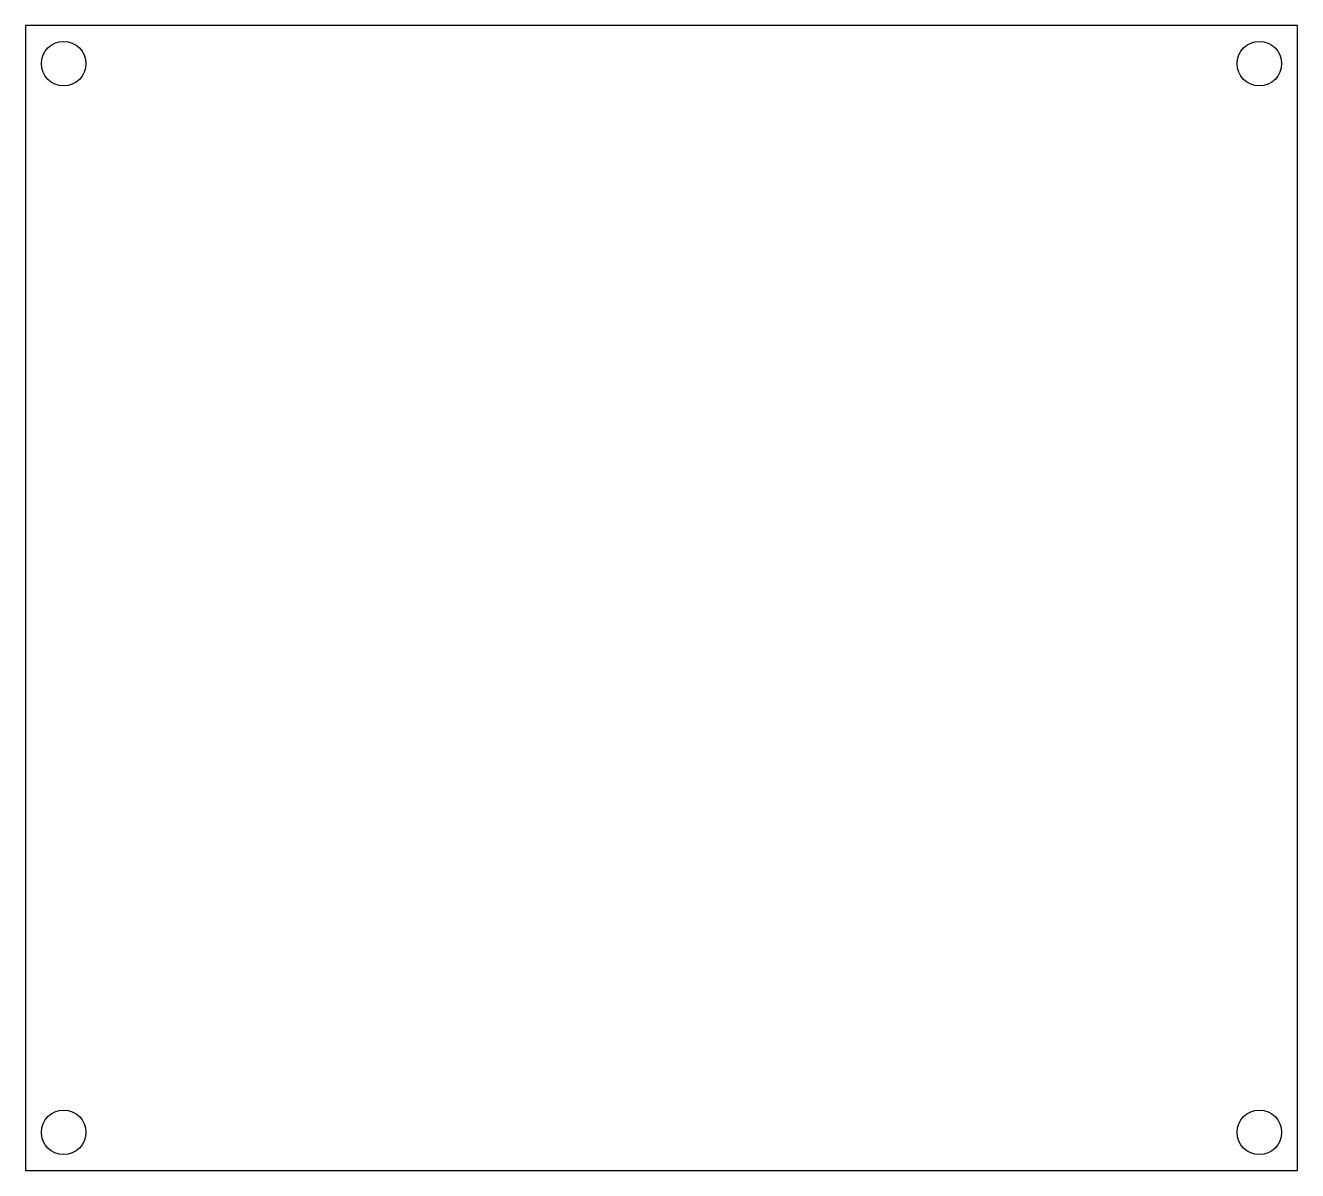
# Model space of a CAD drawing. Header units: millimetres. Extents: x -50 to 50, y -45 to 45.
import ezdxf

# ---------------------------------------------------------------- set-up
doc = ezdxf.new("R2010")
doc.units = ezdxf.units.MM
doc.layers.get('0').update_dxf_attribs({"linetype": 'CONTINUOUS'})

msp = doc.modelspace()

# ---------------------------------------------------------------- linework, layer by layer
msp.add_lwpolyline([(-50, -45), (50, -45), (50, 45), (-50, 45)], close=True)
for centre in [(-47, 42), (47, 42), (-47, -42), (47, -42)]:
    msp.add_circle(centre, 1.75)

doc.saveas('drawing.dxf')
